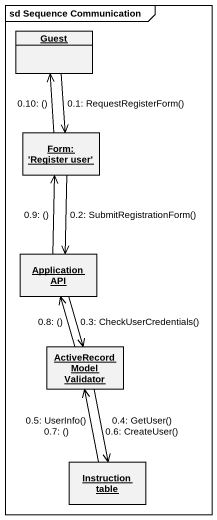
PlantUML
@startuml
mainframe sd Sequence Communication
hide circle
hide empty members
object Guest
object "Form: 'Register user'" as Form_Register_user
object "Application API" as Application_API
object "ActiveRecord Model Validator" as ActiveRecord_Model_Validator
object "Instruction table" as Instruction_table
Guest --> Form_Register_user : 0.1: RequestRegisterForm()
Form_Register_user --> Application_API : 0.2: SubmitRegistrationForm()
Application_API --> ActiveRecord_Model_Validator : 0.3: CheckUserCredentials()
ActiveRecord_Model_Validator --> Instruction_table : 0.4: GetUser()\n0.6: CreateUser()
Instruction_table -up-> ActiveRecord_Model_Validator : 0.5: UserInfo()\n0.7: ()
ActiveRecord_Model_Validator -up-> Application_API : 0.8: ()
Application_API -up-> Form_Register_user : 0.9: ()
Form_Register_user -up-> Guest : 0.10: ()
@enduml
